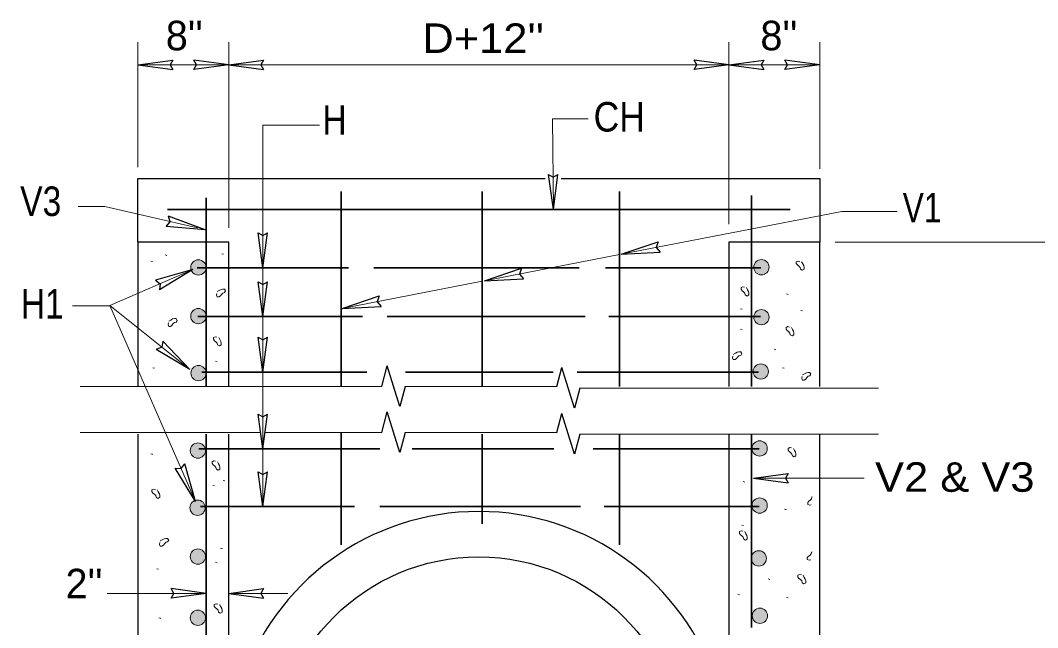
# Model space of a CAD drawing. Extents: x 497 to 866, y -348 to -76.
# Drawn here: x 544.07 to 588.83, y -226.09 to -199.35 of the extents above; entities that cross this region are included whole.
import ezdxf

# ---------------------------------------------------------------- set-up
doc = ezdxf.new("R2010")
doc.units = 0
doc.header["$LTSCALE"] = 0.52
doc.layers.add('1', color=7, linetype='Continuous', lineweight=25)

msp = doc.modelspace()

# ---------------------------------------------------------------- hatches: boundary and pattern name
at = {"layer": '1'}
for points in [[(551.5692, -210.2317, 1), (552.2426, -210.2317, 1)], [(577.0126, -210.2232, 1), (576.3393, -210.2232, 1)], [(551.5691, -212.3757, 1), (552.2425, -212.3757, 1)], [(577.0126, -212.4207, 1), (576.3393, -212.4207, 1)], [(551.5776, -214.8842, 1), (552.251, -214.8842, 1)], [(576.9876, -214.8129, 1), (576.3142, -214.8129, 1)], [(551.5483, -218.2957, 1), (552.2216, -218.2957, 1)], [(576.9374, -218.2033, 1), (576.264, -218.2033, 1)], [(551.5359, -220.8107, 1), (552.2092, -220.8107, 1)], [(576.9374, -220.7158, 1), (576.264, -220.7158, 1)], [(551.5483, -222.9642, 1), (552.2216, -222.9642, 1)], [(576.8986, -223.0425, 1), (576.2252, -223.0425, 1)], [(551.5483, -225.6602, 1), (552.2216, -225.6602, 1)], [(576.9486, -225.5704, 1), (576.2752, -225.5704, 1)]]:
    msp.add_hatch(color=256, dxfattribs=at).paths.add_polyline_path(points)

# ---------------------------------------------------------------- linework, layer by layer
at = {"layer": '1', "lineweight": 13}
for p, q in [((549.2451, -205.8077), (549.2451, -200.3076)), ((553.2451, -208.4802), (553.2451, -200.3076)), ((575.2451, -208.3276), (575.2451, -200.3076)), ((579.2451, -205.884), (579.2451, -200.3076)), ((570.5059, -209.652), (580.2178, -207.7632)), ((580.2178, -207.7632), (582.6522, -207.7632)), ((579.9291, -209.1168), (606.7029, -209.1168)), ((564.497, -210.8207), (570.4296, -209.6668)), ((551.6699, -210.3165), (548.0159, -211.9128)), ((558.2291, -212.0397), (564.3963, -210.8402)), ((547.9965, -211.9222), (546.3629, -211.9222)), ((551.5279, -214.7242), (548.0159, -211.9128)), ((548.0159, -211.9128), (551.7778, -220.5335)), ((559.9773, -215.4766), (546.7044, -215.4766)), ((561.0058, -215.4766), (567.6767, -215.4766)), ((568.6861, -215.5484), (581.8244, -215.5484)), ((554.6435, -217.4986), (546.7044, -217.4986)), ((559.9773, -217.4986), (554.8428, -217.4986)), ((561.0058, -217.4986), (567.6767, -217.4986)), ((568.6861, -217.5704), (581.8244, -217.5704)), ((576.3278, -219.5113), (581.2, -219.5113)), ((547.8877, -224.585), (552.2451, -224.585)), ((553.2451, -224.585), (555.843, -224.585))]:
    msp.add_line(p, q, dxfattribs=at)
at = {"layer": '1'}
for p, q in [((549.2454, -201.3083), (550.7781, -201.0977)), ((549.2454, -201.3083), (550.7781, -201.5189)), ((553.2447, -201.3068), (551.7121, -201.0962)), ((553.2447, -201.3068), (551.7121, -201.5174)), ((553.2454, -201.3083), (554.7781, -201.0977)), ((553.2454, -201.3083), (554.7781, -201.5189)), ((575.2447, -201.3068), (573.7121, -201.0962)), ((575.2447, -201.3068), (573.7121, -201.5174)), ((575.2454, -201.3083), (576.7781, -201.0977)), ((575.2454, -201.3083), (576.7781, -201.5189)), ((579.2447, -201.3068), (577.7121, -201.0962)), ((579.2447, -201.3068), (577.7121, -201.5174)), ((567.5268, -207.6748), (567.3032, -206.144)), ((567.5268, -207.6748), (567.7243, -206.1404)), ((552.201, -208.5812), (550.5952, -207.9679)), ((552.201, -208.5812), (550.4892, -208.4237)), ((554.7432, -210.2426), (554.5326, -208.7099)), ((554.7432, -210.2426), (554.9538, -208.7099)), ((553.2451, -215.4746), (553.2451, -209.1168)), ((570.5064, -209.6527), (572.1334, -209.0979)), ((579.2451, -215.4746), (579.2451, -209.1168)), ((570.5064, -209.6527), (572.2228, -209.5573)), ((551.6699, -210.3174), (550.0157, -210.7848)), ((551.6699, -210.3174), (550.2031, -211.2136)), ((564.4975, -210.8214), (566.1245, -210.2666)), ((564.4975, -210.8214), (566.2138, -210.726)), ((554.7432, -212.3926), (554.5326, -210.8599)), ((554.7432, -212.3926), (554.9538, -210.8599)), ((558.2296, -212.0405), (559.8566, -211.4857)), ((558.2296, -212.0405), (559.9459, -211.9451)), ((551.5272, -214.7246), (550.3439, -213.4777)), ((554.7432, -214.8371), (554.5326, -213.3044)), ((554.7432, -214.8371), (554.9538, -213.3044)), ((551.5272, -214.7246), (550.0514, -213.843)), ((559.9773, -215.4766), (560.2192, -214.5697)), ((567.6767, -215.4766), (567.8995, -214.6416)), ((559.9773, -217.4986), (560.2192, -216.5917)), ((554.7432, -218.2241), (554.5326, -216.6914)), ((554.7432, -218.2241), (554.9538, -216.6914)), ((567.6767, -217.4986), (567.8995, -216.6636)), ((576.2451, -226.0318), (576.2451, -217.5714)), ((551.7785, -220.5328), (550.8828, -219.0656)), ((551.7785, -220.5328), (551.3118, -218.8784)), ((554.7432, -220.757), (554.5326, -219.2243)), ((554.7432, -220.757), (554.9538, -219.2243)), ((576.3282, -219.5121), (577.8608, -219.3015)), ((576.3282, -219.5121), (577.8608, -219.7227)), ((552.2447, -224.5842), (550.7121, -224.3737)), ((552.2447, -224.5842), (550.7121, -224.7948)), ((553.2454, -224.5857), (554.7781, -224.3752)), ((553.2454, -224.5857), (554.7781, -224.7963))]:
    msp.add_line(p, q, dxfattribs=at)
at = {"layer": '1', "lineweight": 35}
for p, q in [((552.2451, -215.4746), (552.2451, -207.1623)), ((558.1863, -215.4746), (558.1863, -206.8853)), ((564.3963, -215.4746), (564.3963, -206.8853)), ((570.4296, -215.4746), (570.4296, -206.8853)), ((576.2451, -215.4746), (576.2451, -207.0677)), ((550.5451, -207.6854), (577.9451, -207.6854)), ((551.8552, -210.2429), (558.5101, -210.2429)), ((559.6285, -210.2429), (568.6637, -210.2429)), ((569.8115, -210.2429), (576.6548, -210.2429)), ((551.8802, -212.3929), (559.1282, -212.3929)), ((560.2171, -212.3929), (568.9286, -212.3929)), ((569.9587, -212.3929), (576.6297, -212.3929)), ((552.0557, -214.8374), (559.3202, -214.8374)), ((561.0118, -214.8374), (567.5159, -214.8374)), ((568.5754, -214.8374), (576.5545, -214.8374)), ((558.1863, -222.4515), (558.1863, -217.4986)), ((552.2451, -242.5957), (552.2451, -217.5714)), ((564.3963, -221.5231), (564.3963, -217.5714)), ((570.4296, -222.4515), (570.4296, -217.5704)), ((576.2451, -226.0833), (576.2451, -217.5714)), ((551.9304, -218.2244), (559.8841, -218.2244)), ((561.306, -218.2244), (567.5434, -218.2244)), ((569.282, -218.2244), (576.5796, -218.2244)), ((552.0057, -220.7573), (558.775, -220.7573)), ((559.8933, -220.7573), (568.7226, -220.7573)), ((569.7527, -220.7573), (576.5796, -220.7573))]:
    msp.add_line(p, q, dxfattribs=at)
at = {"layer": '1', "lineweight": 13}
for points in [[(549.2451, -201.3076), (553.2451, -201.3076), (575.2451, -201.3076), (579.2451, -201.3076)], [(554.7424, -220.7573), (554.7424, -203.9686), (557.2424, -203.9686)], [(567.5259, -207.6854), (567.4918, -203.6851), (569.0556, -203.6851)], [(546.6207, -207.541), (547.7961, -207.541), (551.8701, -208.4874)], [(550.4413, -209.6815), (550.5147, -209.7002), (550.5167, -209.7023)], [(552.935, -209.6256), (553.0083, -209.6442), (553.0103, -209.6464)], [(549.8097, -209.9524), (549.883, -209.9711), (549.885, -209.9732)], [(578.4459, -209.9802), (578.4928, -210.0739), (578.5396, -210.1517), (578.5554, -210.2297), (578.5553, -210.3079), (578.4773, -210.3546), (578.3994, -210.3079), (578.3836, -210.2297), (578.3212, -210.1676), (578.2589, -210.1206), (578.2121, -210.0582), (578.2122, -209.9804), (578.2903, -209.9491), (578.3679, -209.9646)], [(552.733, -211.2943), (552.8267, -211.2475), (552.9045, -211.2007), (552.9825, -211.1848), (553.0607, -211.185), (553.1073, -211.263), (553.0607, -211.3408), (552.9825, -211.3567), (552.9203, -211.419), (552.8733, -211.4813), (552.811, -211.5282), (552.7332, -211.528), (552.7018, -211.45), (552.7173, -211.3723)], [(576.0159, -211.1161), (576.0627, -211.2097), (576.1096, -211.2876), (576.1254, -211.3656), (576.1252, -211.4437), (576.0472, -211.4904), (575.9694, -211.4437), (575.9536, -211.3656), (575.8913, -211.3034), (575.8289, -211.2564), (575.7821, -211.1941), (575.7822, -211.1162), (575.8602, -211.0849), (575.9379, -211.1004)], [(577.7834, -211.3972), (577.8568, -211.4158), (577.8587, -211.418)], [(575.7561, -212.0502), (575.8294, -212.0688), (575.8314, -212.071)], [(578.4151, -212.1196), (578.4884, -212.1382), (578.4904, -212.1404)], [(550.6024, -212.5942), (550.6961, -212.5473), (550.7739, -212.5005), (550.8519, -212.4847), (550.9301, -212.4848), (550.9768, -212.5628), (550.9301, -212.6407), (550.8519, -212.6565), (550.7898, -212.7188), (550.7428, -212.7812), (550.6804, -212.828), (550.6026, -212.8278), (550.5712, -212.7498), (550.5867, -212.6722)], [(575.7561, -212.9524), (575.8294, -212.9711), (575.8314, -212.9732)], [(577.9947, -212.8698), (578.0415, -212.9635), (578.0883, -213.0413), (578.1042, -213.1193), (578.104, -213.1975), (578.026, -213.2442), (577.9482, -213.1975), (577.9323, -213.1193), (577.87, -213.0572), (577.8077, -213.0102), (577.7608, -212.9478), (577.761, -212.87), (577.839, -212.8387), (577.9167, -212.8542)], [(552.8004, -213.3152), (552.8473, -213.4088), (552.8941, -213.4867), (552.9099, -213.5647), (552.9098, -213.6428), (552.8317, -213.6895), (552.7539, -213.6428), (552.7381, -213.5647), (552.6757, -213.5025), (552.6134, -213.4555), (552.5666, -213.3932), (552.5667, -213.3153), (552.6447, -213.284), (552.7224, -213.2995)], [(577.242, -213.8353), (577.3153, -213.8539), (577.3173, -213.8561)], [(552.6532, -214.3621), (552.7266, -214.3808), (552.7286, -214.3829)], [(575.4415, -214.0572), (575.5352, -214.0104), (575.613, -213.9636), (575.691, -213.9477), (575.7692, -213.9479), (575.8158, -214.0259), (575.7692, -214.1037), (575.691, -214.1196), (575.6288, -214.1819), (575.5818, -214.2442), (575.5195, -214.2911), (575.4417, -214.2909), (575.4103, -214.2129), (575.4258, -214.1352)], [(549.8999, -214.6479), (549.9733, -214.6666), (549.9752, -214.6687)], [(577.6029, -214.6479), (577.6762, -214.6666), (577.6782, -214.6687)], [(578.4842, -214.9595), (578.5779, -214.9127), (578.6558, -214.8658), (578.7337, -214.85), (578.8119, -214.8502), (578.8586, -214.9282), (578.8119, -215.006), (578.7337, -215.0218), (578.6716, -215.0842), (578.6246, -215.1465), (578.5622, -215.1933), (578.4844, -215.1932), (578.4531, -215.1152), (578.4686, -215.0375)], [(578.0849, -218.1974), (578.1318, -218.2911), (578.1786, -218.3689), (578.1944, -218.4469), (578.1943, -218.5251), (578.1163, -218.5717), (578.0384, -218.5251), (578.0226, -218.4469), (577.9602, -218.3847), (577.8979, -218.3377), (577.8511, -218.2754), (577.8512, -218.1976), (577.9293, -218.1662), (578.0069, -218.1817)], [(549.8097, -218.4405), (549.883, -218.4592), (549.885, -218.4613)], [(552.744, -218.7847), (552.7908, -218.8783), (552.8377, -218.9562), (552.8535, -219.0342), (552.8533, -219.1123), (552.7753, -219.159), (552.6975, -219.1123), (552.6817, -219.0342), (552.6193, -218.972), (552.557, -218.925), (552.5102, -218.8627), (552.5103, -218.7848), (552.5883, -218.7535), (552.666, -218.769)], [(552.9913, -219.606), (553.0647, -219.6247), (553.0667, -219.6268)], [(575.8688, -219.6624), (575.9422, -219.6811), (575.9442, -219.6832)], [(550.0956, -220.0252), (550.1424, -220.1188), (550.1893, -220.1967), (550.2051, -220.2747), (550.2049, -220.3528), (550.1269, -220.3995), (550.0491, -220.3528), (550.0332, -220.2747), (549.9709, -220.2125), (549.9086, -220.1655), (549.8618, -220.1032), (549.8619, -220.0253), (549.9399, -219.994), (550.0176, -220.0095)], [(552.5406, -219.8316), (552.6139, -219.8502), (552.6159, -219.8524)], [(578.9128, -220.3292), (578.9005, -220.3366), (578.8848, -220.4146), (578.8225, -220.4769), (578.76, -220.5239), (578.7133, -220.5861), (578.7133, -220.6642), (578.7913, -220.6954), (578.8692, -220.6797)], [(577.6932, -220.8785), (577.7665, -220.8972), (577.7685, -220.8993)], [(575.9437, -221.8625), (575.9905, -221.9562), (576.0373, -222.034), (576.0532, -222.112), (576.053, -222.1902), (575.975, -222.2368), (575.8972, -222.1902), (575.8813, -222.112), (575.819, -222.0498), (575.7567, -222.0028), (575.7098, -221.9405), (575.71, -221.8627), (575.788, -221.8313), (575.8657, -221.8468)], [(575.8125, -221.5796), (575.8858, -221.5982), (575.8878, -221.6004)], [(550.2263, -222.2703), (550.32, -222.2235), (550.3978, -222.1767), (550.4758, -222.1608), (550.554, -222.161), (550.6007, -222.239), (550.554, -222.3168), (550.4758, -222.3327), (550.4137, -222.395), (550.3667, -222.4573), (550.3043, -222.5042), (550.2265, -222.504), (550.1952, -222.426), (550.2107, -222.3483)], [(552.8787, -222.5945), (552.952, -222.6132), (552.954, -222.6153)], [(578.9128, -222.7501), (578.8808, -222.7694), (578.8651, -222.8473), (578.8029, -222.9096), (578.7402, -222.9566), (578.6936, -223.0187), (578.6936, -223.0971), (578.7716, -223.1282), (578.8496, -223.1124)], [(552.6532, -223.2147), (552.7266, -223.2334), (552.7286, -223.2356)], [(550.0803, -223.4972), (550.1537, -223.5158), (550.1557, -223.518)], [(578.5147, -223.7881), (578.5616, -223.8817), (578.6084, -223.9596), (578.6242, -224.0376), (578.6241, -224.1157), (578.5461, -224.1624), (578.4683, -224.1157), (578.4524, -224.0376), (578.3901, -223.9754), (578.3278, -223.9284), (578.2809, -223.8661), (578.2811, -223.7883), (578.3591, -223.7569), (578.4367, -223.7724)], [(576.9712, -223.9487), (577.0446, -223.9673), (577.0466, -223.9695)], [(575.6435, -224.6244), (575.7168, -224.6431), (575.7188, -224.6453)], [(552.8407, -225.0766), (552.8876, -225.1702), (552.9344, -225.2481), (552.9502, -225.3261), (552.9501, -225.4042), (552.8721, -225.4509), (552.7943, -225.4042), (552.7784, -225.3261), (552.7161, -225.2639), (552.6537, -225.2169), (552.6069, -225.1546), (552.6071, -225.0768), (552.6851, -225.0454), (552.7627, -225.0609)], [(577.7834, -224.7613), (577.8568, -224.78), (577.8587, -224.7822)], [(550.1706, -225.6643), (550.2439, -225.683), (550.2459, -225.6852)]]:
    msp.add_lwpolyline(points, dxfattribs=at)
at = {"layer": '1'}
for points in [[(550.7781, -201.0977), (550.6595, -201.3105), (550.7781, -201.5189)], [(551.7121, -201.5174), (551.8307, -201.3047), (551.7121, -201.0962)], [(554.7781, -201.0977), (554.6595, -201.3105), (554.7781, -201.5189)], [(573.7121, -201.5174), (573.8307, -201.3047), (573.7121, -201.0962)], [(576.7781, -201.0977), (576.6595, -201.3105), (576.7781, -201.5189)], [(577.7121, -201.5174), (577.8307, -201.3047), (577.7121, -201.0962)], [(549.2451, -209.1168), (549.2451, -206.3076), (567.1685, -206.3076)], [(567.3032, -206.144), (567.5169, -206.2608), (567.7243, -206.1404)], [(567.8633, -206.3076), (579.2451, -206.3076), (579.2451, -209.1168)], [(550.4892, -208.4237), (550.6711, -208.2233), (550.5952, -207.9679)], [(554.5326, -208.7099), (554.7453, -208.8285), (554.9538, -208.7099)], [(553.2451, -209.1168), (549.2451, -209.1168), (549.2451, -215.4746)], [(572.1334, -209.0979), (572.0493, -209.3552), (572.2228, -209.5573)], [(579.2451, -209.1168), (575.2451, -209.1168), (575.2451, -215.4746)], [(566.1245, -210.2666), (566.0403, -210.5238), (566.2138, -210.726)], [(550.0157, -210.7848), (550.2311, -210.9487), (550.2031, -211.2136)], [(554.5326, -210.8599), (554.7453, -210.9785), (554.9538, -210.8599)], [(559.8566, -211.4857), (559.7724, -211.7429), (559.9459, -211.9451)], [(550.3439, -213.4777), (550.299, -213.7446), (550.0514, -213.843)], [(554.5326, -213.3044), (554.7453, -213.423), (554.9538, -213.3044)], [(561.0058, -215.4766), (560.7713, -216.3555), (560.2192, -214.5697)], [(568.6861, -215.5484), (568.4516, -216.4273), (567.8995, -214.6416)], [(561.0058, -217.4986), (560.7713, -218.3775), (560.2192, -216.5917)], [(554.5326, -216.6914), (554.7453, -216.81), (554.9538, -216.6914)], [(568.6861, -217.5704), (568.4516, -218.4493), (567.8995, -216.6636)], [(549.2451, -217.5714), (549.2451, -244.9772), (579.2451, -244.9772), (579.2451, -217.5714)], [(575.2451, -217.5714), (575.2451, -240.9772), (553.2451, -240.9772), (553.2451, -217.5714)], [(550.8828, -219.0656), (551.1522, -219.0918), (551.3118, -218.8784)], [(554.5326, -219.2243), (554.7453, -219.3429), (554.9538, -219.2243)], [(577.8608, -219.3015), (577.7423, -219.5143), (577.8608, -219.7227)], [(550.7121, -224.7948), (550.8307, -224.5821), (550.7121, -224.3737)], [(554.7781, -224.3752), (554.6595, -224.5879), (554.7781, -224.7963)]]:
    msp.add_lwpolyline(points, dxfattribs=at)
at = {"layer": '1', "lineweight": 13}
for centre in [(551.9059, -210.2317), (576.676, -210.2232), (551.9058, -212.3757), (576.676, -212.4207), (551.9143, -214.8842), (576.6509, -214.8129), (551.885, -218.2957), (576.6007, -218.2033), (551.8725, -220.8107), (576.6007, -220.7158), (551.885, -222.9642), (576.5619, -223.0425), (551.885, -225.6602), (576.6119, -225.5704)]:
    msp.add_circle(centre, 0.3367, dxfattribs=at)
at = {"layer": '1'}
msp.add_circle((564.2451, -231.9772), 9, dxfattribs=at)
msp.add_arc((564.2451, -231.9772), 11, 305.0968, 234.9032, dxfattribs=at)

# ---------------------------------------------------------------- texts
for s, p in [("8''", (550.4735, -200.6678)), ("8''", (576.6321, -200.6678)), ("2''", (546.0619, -224.8017))]:
    msp.add_text(s, height=1.3, dxfattribs=at).set_placement(p)
for s, width, p in [("D+12''", 1.1, (561.7598, -200.7858)), ('H', 0.85, (557.3651, -204.3868)), ('CH', 0.9, (569.2932, -204.2466)), ('V3', 0.85, (544.068, -207.9652)), ('V1', 0.8, (582.8946, -208.2492)), ('H1', 0.85, (544.094, -212.4802)), ('V2 & V3', 1.1, (581.676, -220.1101))]:
    msp.add_text(s, height=1.3, dxfattribs=dict(at, width=width)).set_placement(p)

doc.saveas('drawing.dxf')
